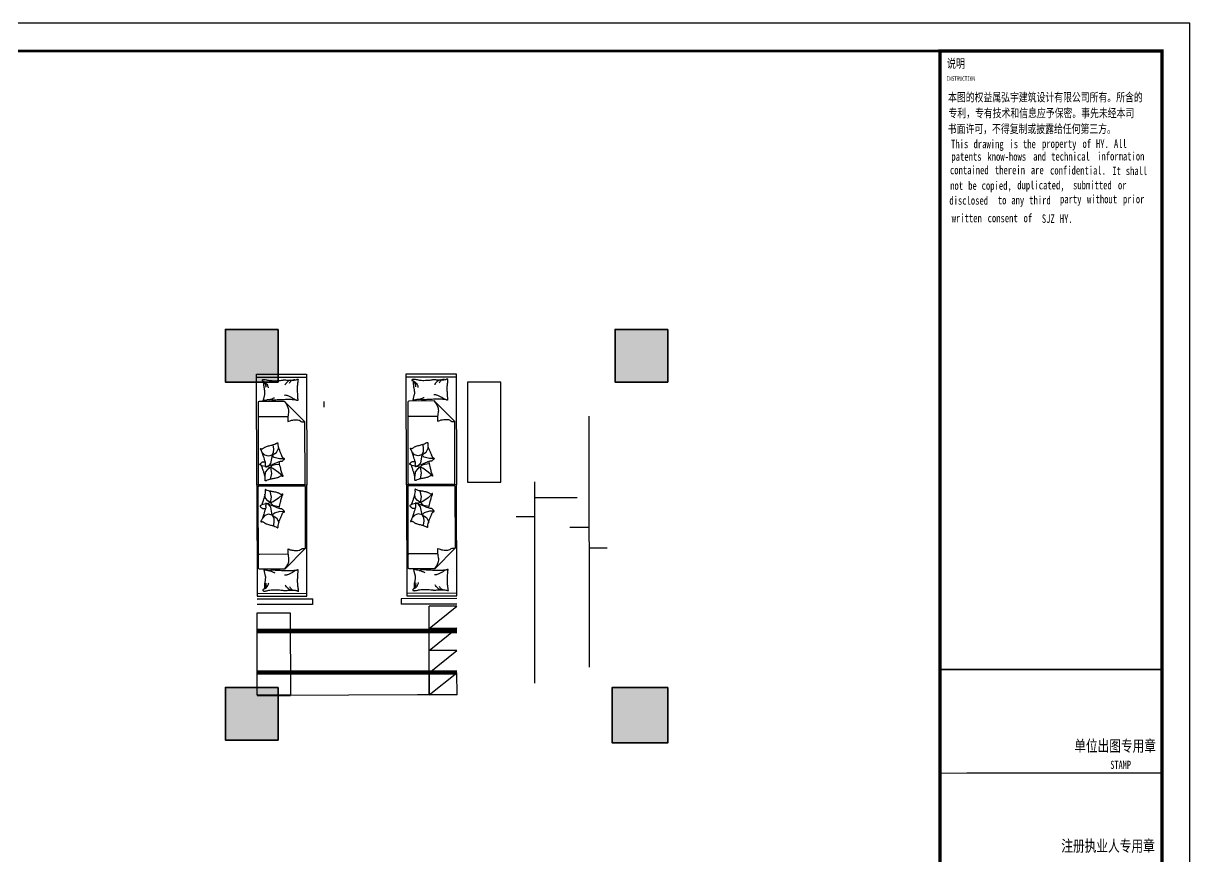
# Model space of a CAD drawing. Extents: x 39238 to 748440, y -374049 to 522939.
# Drawn here: x 689671 to 710696, y 228976 to 243991 of the extents above; entities that cross this region are included whole.
import ezdxf

# ---------------------------------------------------------------- set-up
doc = ezdxf.new("R2010")
doc.units = 0
doc.header["$LTSCALE"] = 1000
doc.header["$MEASUREMENT"] = 0
for name, color, linetype in [('LVTRY', 6, 'Continuous'), ('PUB_TITLE', 7, 'Continuous'), ('TK', 126, 'Continuous'), ('WALL', 2, 'Continuous'), ('家具', 8, 'Continuous')]:
    doc.layers.add(name, color=color, linetype=linetype)
doc.layers.add('砼柱', color=2, linetype='Continuous', lineweight=35)
doc.styles.add('-宋体', font='', dxfattribs={"width": 0.8})
doc.styles.add('DIM_FONT', font='simplex_.ttf', dxfattribs={"width": 0.7, "bigfont": 'GBCBIG'})
doc.styles.get('-宋体').set_extended_font_data('SimSun')

# ---------------------------------------------------------------- blocks, each defined once
blk = doc.blocks.new('M_C55HKH')
for p, q in [((0, -52), (900, -52)), ((26, -509), (26, -1968)), ((503, -489), (46, -489)), ((503, -489), (872, -858)), ((46, -761), (564, -761)), ((872, -1968), (872, -858)), ((146, -1456), (100, -1409)), ((211, -1478), (146, -1456)), ((278, -1459), (211, -1478)), ((278, -1459), (251, -1606)), ((278, -1459), (305, -1407)), ((278, -1459), (357, -1410)), ((317, -1498), (278, -1459)), ((299, -1273), (295, -1270)), ((307, -1352), (299, -1273)), ((305, -1407), (307, -1352)), ((357, -1410), (393, -1337)), ((393, -1337), (392, -1318)), ((163, -1664), (89, -1649)), ((249, -1682), (175, -1667)), ((219, -1643), (211, -1652)), ((251, -1606), (219, -1643)), ((249, -1682), (286, -1639)), ((286, -1639), (333, -1628)), ((412, -1527), (317, -1498)), ((333, -1628), (405, -1618)), ((495, -1523), (412, -1527)), ((154, -1766), (147, -1841)), ((196, -1718), (154, -1766)), ((249, -1682), (196, -1718)), ((266, -1787), (243, -1892)), ((249, -1682), (266, -1787)), ((292, -1700), (249, -1682)), ((391, -1769), (292, -1700)), ((469, -1839), (391, -1769)), ((46, -1988), (852, -1988))]:
    blk.add_line(p, q)
blk.add_lwpolyline([(0, -2000), (0, 0), (900, 0), (900, -2000)], close=True)
for points in [[(135, -134, -0.263368), (107, -115, -0.494818), (116, -96, -0.049225), (134, -94, -0.036831), (158, -96, -0.031893), (196, -104, 0.035782), (230, -111, 0.032941), (319, -117, 0.026564), (430, -111, 0.017905), (468, -106, -0.033397), (488, -104, -0.03204), (525, -104, 0.018442), (590, -107, 0.010837), (654, -107, 0.014624), (702, -104, 0.111249), (725, -96, -0.153708), (742, -92, -0.076444), (749, -94, -0.215512), (751, -96, -0.585858), (748, -99, 0.363489), (744, -102, 0.191716), (743, -113, -0.129675), (745, -130, -0.01735), (742, -147, 0.019326), (740, -162, 0.018818), (733, -230, 0.021828), (732, -289, 0.006204), (734, -323, 0.001963), (740, -430, 0.028341), (744, -466, -0.117014), (744, -475, -0.36606), (742, -476, -0.03973), (728, -473, -0.048309), (715, -468, 0.062981), (704, -464, 0.04058), (681, -461, 0.014345), (614, -458, 0.005484), (488, -459, 0.007153), (392, -462, 0.008762), (350, -465, -0.008153), (304, -468, -0.06251), (247, -463, 0.078669), (201, -461, 0.047825), (179, -466, -0.034494), (148, -473, -0.023571), (123, -476, -0.510228), (122, -475), (129, -445), (150, -363, 0.073041), (152, -343, 0.023305), (146, -282, 0.018299), (142, -259, -0.01097), (135, -221, -0.042281), (132, -187, -0.027201), (135, -133)], [(133, -150, -0.05369), (148, -163, -0.070312), (156, -175, -0.015448), (159, -183, -0.013244), (163, -194, -0.082127), (166, -212, -0.064164), (163, -235)], [(135, -134, -0.077379), (170, -159, -0.077379), (195, -194, -0.047525), (205, -218, -0.047525), (210, -244)], [(609, -107, 0.027842), (585, -118, 0.048685), (573, -126, 0.023666), (545, -150, 0.031223), (526, -171, 0.046801), (521, -179, 0.023191), (513, -196)], [(691, -102, 0.088153), (656, -105, 0.088153), (625, -120, 0.077547), (604, -142, 0.077547), (590, -169)], [(695, -462, 0.016108), (656, -436, 0.024599), (629, -421, 0.009477), (580, -397, 0.015937), (550, -385, 0.072521), (534, -381, 0.033339), (498, -381)], [(225, -460, 0.009729), (253, -451, 0.009729), (280, -441, 0.007971), (301, -432, 0.007971), (323, -423)], [(503, -489, -0.085272), (566, -599, -0.124044), (575, -686), (562, -782), (563, -854)], [(563, -854, -0.027362), (602, -838, -0.040834), (629, -830, -0.038441), (717, -821, -0.076528), (761, -826, -0.103649), (788, -840, 0.093398), (818, -857, 0.072727), (841, -861, 0.052315), (872, -858)], [(400, -1581, 0.025626), (402, -1591, 0.0108), (426, -1697, 0.00456), (445, -1769, 0.01125), (454, -1797, 0.069394), (462, -1813, -0.079756), (468, -1827, -0.106399), (469, -1839, -0.328642), (466, -1842, -0.299547), (461, -1840, 0.189917), (454, -1835, 0.033518), (446, -1833, 0.075627), (442, -1833, 0.053489), (436, -1835, 0.017838), (418, -1843, 0.038394), (397, -1855, -0.059529), (384, -1862, -0.035943), (362, -1869, -0.011245), (291, -1884, -0.006203), (259, -1889, 0.010783), (241, -1893, 0.019485), (230, -1895, 0.005062), (188, -1908, 0.101392), (167, -1919, -0.223768), (156, -1922, -0.25558), (153, -1920, -0.081563), (150, -1907, -0.071805), (151, -1893, 0.069985), (152, -1879, 0.03546), (145, -1831, 0.029432), (130, -1774, 0.001554), (121, -1746, -0.00152), (112, -1718, -0.004735), (102, -1689, 0.00382), (91, -1653, 0.296001), (66, -1634, -0.649774), (61, -1616, -0.02319), (65, -1613, 0.0288), (68, -1610, 0.005727), (73, -1605, -0.004358), (80, -1599, -0.027528), (94, -1586, -0.046214), (104, -1580, -0.194121), (117, -1579, 0.133719), (137, -1580, 0.005779), (155, -1575, 0.008882)]]:
    blk.add_lwpolyline(points, format="xyb")
blk.add_lwpolyline([(345, -1251, 0.101392), (366, -1238, -0.223768), (377, -1234, -0.25558), (380, -1236, -0.081563), (384, -1249, -0.071805), (384, -1263, 0.069985), (384, -1277, 0.03546), (394, -1324, 0.029432), (414, -1380, 0.001554), (425, -1407, -0.00152), (437, -1434, -0.004735), (448, -1462, 0.00382), (462, -1497, 0.296001), (488, -1515, -0.649774), (495, -1532, -0.02319), (491, -1536, 0.0288), (488, -1539, 0.005727), (484, -1544, -0.004358), (478, -1551, -0.027528), (464, -1564, -0.046214), (455, -1571, -0.194121), (442, -1573, 0.133719), (422, -1574, 0.011505), (387, -1586, 0.008882), (343, -1604, 0.012426), (286, -1629, -0.033612), (264, -1637), (218, -1652), (182, -1663, 0.224341), (170, -1674, -0.722772), (163, -1673, -0.103513), (163, -1670, 0.053465), (163, -1664, 0.030109), (161, -1646, -0.031436), (159, -1628, -0.05324), (160, -1616, 0.05518), (161, -1604, 0.056271), (157, -1583, 0.0108), (124, -1480, 0.00456), (100, -1409, 0.01125), (89, -1381, 0.069394), (80, -1366, -0.079756), (73, -1353, -0.106399), (71, -1341, -0.328642), (74, -1338, -0.299547), (79, -1340, 0.189917), (86, -1344, 0.033518), (94, -1345, 0.075627), (98, -1345, 0.053489), (104, -1343, 0.017838), (122, -1333, 0.038394), (141, -1319, -0.059529), (154, -1311, -0.035943), (175, -1303, -0.011245), (245, -1283, -0.006203), (276, -1275, 0.010783), (295, -1270, 0.019485), (305, -1266, 0.005062)], format="xyb", close=True)
for centre, start, end in [((46, -509), 90, 180), ((46, -741), 180, 270), ((46, -1968), 180, 270), ((852, -1968), 270, 0)]:
    blk.add_arc(centre, 20, start, end)
at = {"style": 'DIM_FONT', "width": 0.8, "flags": 9}
for tag in ['XSIZE', 'YSIZE']:
    blk.add_attdef(tag, (0, 0), '', height=0.5, dxfattribs=at)
blk = doc.blocks.new('sde')
for p, q in [((193374, 243331), (193879, 243331)), ((193374, 243331), (193374, 242931)), ((193874, 243331), (193374, 242931)), ((193874, 242931), (193874, 243331)), ((193874, 243331), (193874, 241732)), ((193374, 242931), (193874, 242931)), ((193874, 242931), (193374, 242531)), ((193374, 242531), (193874, 242531)), ((193874, 242531), (193374, 242131)), ((193374, 242131), (193874, 242131)), ((193874, 242131), (193374, 241732)), ((193374, 241732), (193874, 241732)), ((193374, 241695), (194374, 241695)), ((193374, 241595), (194374, 241595)), ((193374, 241595), (194374, 241595)), ((194374, 241595), (194374, 241695)), ((195974, 241695), (196974, 241695)), ((195974, 241595), (195974, 241695)), ((195974, 241595), (196974, 241595)), ((196974, 241595), (195974, 241595))]:
    blk.add_line(p, q)
at = {"layer": 'LVTRY'}
blk.add_lwpolyline([(196975, 243327), (196975, 241846), (196375, 241846), (196375, 243327)], close=True, dxfattribs=at)
at = {"layer": 'WALL'}
blk.add_line((193674, 243331), (194084, 243330), dxfattribs=at)
at = {"layer": '家具', "xscale": -1, "rotation": 359.9999999533093}
for p in [(194274, 241545), (196974, 241545)]:
    blk.add_blockref('M_C55HKH', p, dxfattribs=at)
at = {"layer": '家具', "rotation": 179.9999999533093}
for p in [(194274, 237545), (196974, 237545)]:
    blk.add_blockref('M_C55HKH', p, dxfattribs=at)
blk = doc.blocks.new('jztq')
at = {"layer": 'TK'}
for p, q in [((256167, 240984), (256167, 288043)), ((264167, 276100), (256167, 276100)), ((256167, 276100), (264167, 276100)), ((264140, 272362), (257137, 272362))]:
    blk.add_line(p, q, dxfattribs=at)
at = {"layer": 'TK', "const_width": 118}
blk.add_lwpolyline([(256167, 298384), (264167, 298384), (264167, 240984), (256167, 240984)], close=True, dxfattribs=at)
at = {"layer": 'TK', "const_width": 40}
for points in [[(256167, 276100), (264167, 276100)], [(256167, 272362), (264140, 272362)]]:
    blk.add_lwpolyline(points, dxfattribs=at)
at = {"layer": 'TK', "color": 9, "style": '-宋体', "width": 0.75}
blk.add_text('说明', height=312.7, dxfattribs=at).set_placement((256415, 297778))
at = {"layer": 'TK', "style": '-宋体', "width": 0.75}
for s, height, p in [('INSTRUCTION', 151.95, (256404, 297318)), ('本图的权益属弘宇建筑设计有限公司所有。所含的', 303.8, (256456, 296566)), ('专利，专有技术和信息应予保密。事先未经本司', 303.8, (256471, 295996)), ('书面许可，不得复制或披露给任何第三方。', 303.8, (256447, 295428)), ('This', 303.8, (256564, 294884)), ('drawing', 303.8, (257375, 294884)), ('is', 303.8, (258671, 294884)), ('the', 303.8, (259157, 294884)), ('of', 303.8, (261303, 294895)), ('HY.', 303.8, (261789, 294895)), ('All', 303.8, (262437, 294895)), ('property', 303.8, (259845, 294895)), ('patents', 303.8, (256578, 294432)), ('know-hows', 303.8, (257875, 294432)), ('and', 303.8, (259525, 294437)), ('technical', 303.8, (260173, 294437)), ('information', 303.8, (261831, 294443)), ('contained', 303.8, (256525, 293946)), ('therein', 303.8, (258145, 293946)), ('are', 303.8, (259441, 293946)), ('confidential.', 303.8, (260134, 293934)), ('It', 303.8, (262377, 293917)), ('shall', 303.8, (262863, 293917)), ('not', 303.8, (256533, 293386)), ('be', 303.8, (257181, 293386)), ('copied,', 303.8, (257667, 293386)), ('duplicated,', 303.8, (258951, 293400)), ('submitted', 303.8, (260962, 293402)), ('or', 303.8, (262582, 293402)), ('disclosed', 303.8, (256503, 292848)), ('to', 303.8, (258250, 292860)), ('any', 303.8, (258736, 292860)), ('third', 303.8, (259384, 292860)), ('party', 303.8, (260492, 292897)), ('without', 303.8, (261465, 292897)), ('prior', 303.8, (262761, 292897)), ('written', 303.8, (256587, 292215)), ('consent', 303.8, (257883, 292215)), ('of', 303.8, (259179, 292215)), ('SJZ', 303.8, (259838, 292193)), ('HY.', 303.8, (260486, 292193)), ('单位出图专用章', 411.8, (261005, 273140)), ('STAMP', 294.1, (262303, 272516)), ('注册执业人专用章', 411.8, (260539, 269536))]:
    blk.add_text(s, height=height, dxfattribs=at).set_placement(p)

msp = doc.modelspace()

# ---------------------------------------------------------------- hatches: boundary and pattern name
at = {"layer": '砼柱'}
h = msp.add_hatch(dxfattribs=at)
h.set_pattern_fill('钢筋混凝土', color=256, scale=50, style=0)
h.set_pattern_definition([(45, (0, -21767.88), (-88.388348, 88.388348), []), (50, (0, -21767.88), (358.63009, -31.37607), [37.5, -412.5]), (355, (0, -21767.88), (-69.37567, 376.09607), [30, -330]), (100.4514, (29.9, -21770.5), (289.25469, 344.71977), [31.8701, -350.57106]), (46.1842, (0, -21667.88), (533.62052, -82.7595), [56.25, -618.75]), (96.6356, (44.47, -21674.77), (467.33135, 487.05894), [47.80514, -525.8565]), (351.1842, (0, -21667.9), (467.33097, 487.0593), [45, -495]), (21, (50, -21692.88), (298.45353, -201.30945), [37.5, -412.5]), (326, (50, -21692.88), (121.65767, 362.57502), [30, -330]), (71.4514, (74.87, -21709.65), (420.11131, 161.26525), [31.8701, -350.57106]), (37.5, (0, -21767.88), (6.079928, 166.446927), [0, -326, 0, -335, 0, -331.25]), (7.5, (0, -21767.88), (131.53477, 197.205856), [0, -191, 0, -318.5, 0, -126.25]), (327.5, (-111.5, -21767.88), (266.911218, -11.277436), [0, -125, 0, -390, 0, -517.5]), (317.5, (-161.5, -21767.88), (291.593085, 50.05249), [0, -162.5, 0, -259, 0, -367.5])])
h.paths.add_polyline_path([(701288, 238476), (700338, 238476), (700338, 237526), (701288, 237526)])
h.paths.add_polyline_path([(701288, 232026), (700288, 232026), (700288, 231026), (701288, 231026)])
h.paths.add_polyline_path([(694263, 238476), (693313, 238476), (693313, 237526), (694263, 237526)])
h.paths.add_polyline_path([(694263, 232026), (693313, 232026), (693313, 231076), (694263, 231076)])

# ---------------------------------------------------------------- linework, layer by layer
for p, q in [((695088, 237177), (695088, 237077)), ((699876, 232389), (699870, 236914)), ((698893, 232102), (698893, 235727)), ((698893, 235447), (699655, 235447)), ((698893, 235098), (698555, 235098)), ((699872, 234909), (699523, 234909)), ((699873, 234542), (700196, 234542)), ((693888, 231877), (694488, 231877))]:
    msp.add_line(p, q)
at = {"const_width": 80}
for points in [[(697488, 233041), (693885, 233041)], [(697488, 232294), (693888, 232294)]]:
    msp.add_lwpolyline(points, dxfattribs=at)
msp.add_lwpolyline([(697236, 231890), (697188, 231890), (693888, 231877)])
at = {"layer": 'LVTRY'}
msp.add_lwpolyline([(697680, 237526), (697680, 235726), (698280, 235726), (698280, 237526)], close=True, dxfattribs=at)
at = {"layer": 'PUB_TITLE'}
msp.add_lwpolyline([(668646, 214291), (710696, 214291), (710696, 243991), (668646, 243991)], close=True, dxfattribs=at)
at = {"layer": 'PUB_TITLE', "const_width": 50}
msp.add_lwpolyline([(669896, 214791), (710196, 214791), (710196, 243491), (669896, 243491)], close=True, dxfattribs=at)
at = {"layer": '砼柱'}
for points in [[(694263, 238476), (693313, 238476), (693313, 237526), (694263, 237526)], [(701288, 238476), (700338, 238476), (700338, 237526), (701288, 237526)], [(694263, 232026), (693313, 232026), (693313, 231076), (694263, 231076)], [(701288, 232026), (700288, 232026), (700288, 231026), (701288, 231026)]]:
    msp.add_lwpolyline(points, close=True, dxfattribs=at)

# ---------------------------------------------------------------- block references
at = {"xscale": 0.5, "yscale": 0.5, "zscale": 0.5}
msp.add_blockref('jztq', (578112, 94299), dxfattribs=at)
at = {"rotation": 180.143568738901}
msp.add_blockref('sde', (890252, 475705), dxfattribs=at)

doc.saveas('drawing.dxf')
